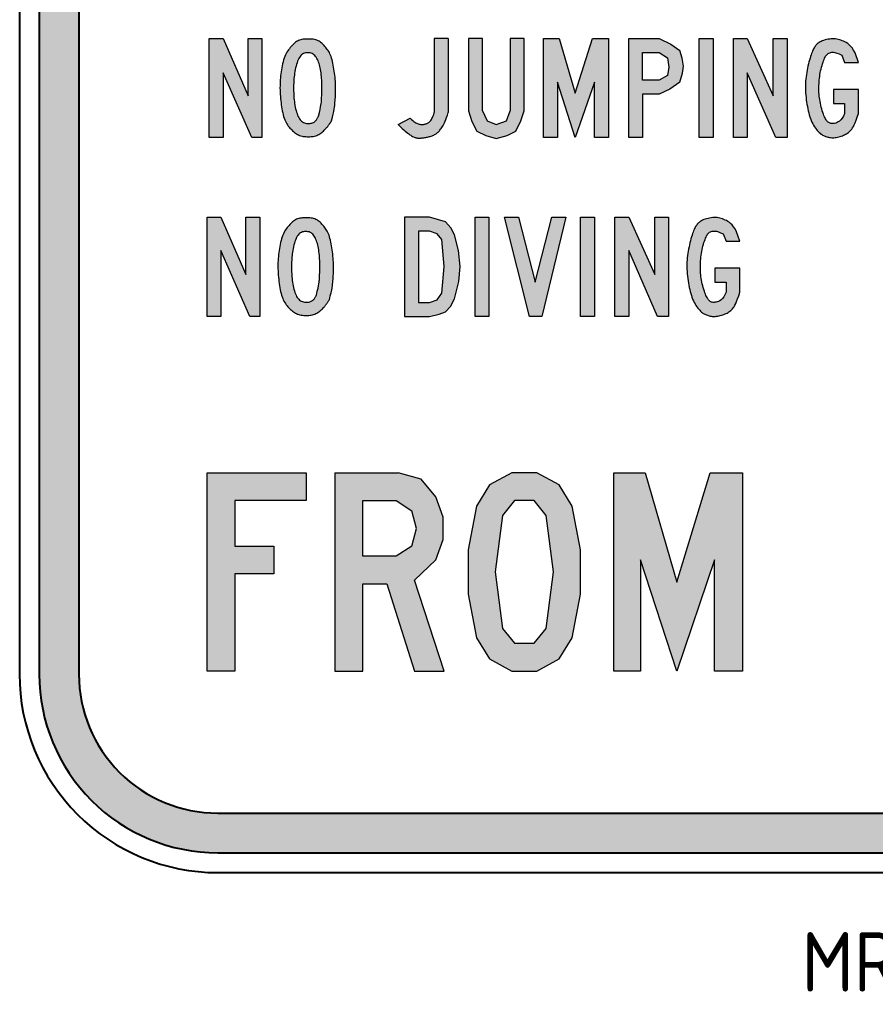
# Model space of a CAD drawing. Header units: millimetres. Extents: x 169.8 to 259.8, y 140.6 to 236.8.
# Drawn here: x 169.79 to 212.95, y 140.59 to 189.61 of the extents above; entities that cross this region are included whole.
import ezdxf

# ---------------------------------------------------------------- set-up
doc = ezdxf.new("R2010")
doc.units = ezdxf.units.MM
for name, color, linetype in [('L25', 1, 'Continuous'), ('L35', 3, 'Continuous'), ('T25', 1, 'Continuous')]:
    doc.layers.add(name, color=color, linetype=linetype)
doc.styles.add('ISO', font='iso.shx')

msp = doc.modelspace()

# ---------------------------------------------------------------- hatches: boundary and pattern name
at = {"layer": 'L25'}
h = msp.add_hatch(color=256, dxfattribs=at)
edge = h.paths.add_edge_path()
edge.add_arc((179.789, 156.589), 9, 180, 270)
edge.add_line((179.789, 147.589), (249.789, 147.589))
edge.add_arc((249.789, 156.589), 9, 270, 360)
edge.add_line((258.789, 156.589), (258.789, 226.789))
edge.add_arc((249.789, 226.789), 9, 0, 90)
edge.add_line((249.789, 235.789), (179.789, 235.789))
edge.add_arc((179.789, 226.789), 9, 90, 180)
edge.add_line((170.789, 226.789), (170.789, 156.589))
edge = h.paths.add_edge_path(flags=16)
edge.add_arc((179.789, 156.589), 7, 180, 270)
edge.add_line((179.789, 149.589), (249.789, 149.589))
edge.add_arc((249.789, 156.589), 7, 270, 360)
edge.add_line((256.789, 156.589), (256.789, 226.789))
edge.add_arc((249.789, 226.789), 7, 0, 90)
edge.add_line((249.789, 233.789), (179.789, 233.789))
edge.add_arc((179.789, 226.789), 7, 90, 180)
edge.add_line((172.789, 226.789), (172.789, 156.589))
h = msp.add_hatch(color=256, dxfattribs=at)
h.paths.add_polyline_path([(184.864, 184.724), (184.91, 184.917), (184.946, 185.071), (184.972, 185.195), (184.99, 185.292), (185.002, 185.371), (185.01, 185.436), (185.014, 185.495), (185.018, 185.554), (185.021, 185.618), (185.025, 185.688), (185.028, 185.762), (185.031, 185.84), (185.034, 185.922), (185.037, 186.007), (185.038, 186.095), (185.039, 186.184), (185.038, 186.275), (185.036, 186.366), (185.033, 186.458), (185.029, 186.55), (185.023, 186.642), (185.015, 186.733), (185.006, 186.823), (184.995, 186.911), (184.983, 186.998), (184.968, 187.082), (184.952, 187.164), (184.934, 187.243), (184.914, 187.32), (184.892, 187.393), (184.868, 187.462), (184.842, 187.528), (184.814, 187.589), (184.784, 187.646), (184.752, 187.698), (184.716, 187.746), (184.678, 187.788), (184.637, 187.825), (184.593, 187.857), (184.545, 187.884), (184.494, 187.904), (184.44, 187.919), (184.384, 187.927), (184.327, 187.93), (184.27, 187.927), (184.214, 187.919), (184.16, 187.904), (184.109, 187.884), (184.061, 187.857), (184.017, 187.825), (183.976, 187.787), (183.937, 187.742), (183.902, 187.691), (183.869, 187.634), (183.838, 187.57), (183.809, 187.499), (183.783, 187.421), (183.758, 187.338), (183.735, 187.251), (183.713, 187.16), (183.694, 187.068), (183.677, 186.976), (183.662, 186.885), (183.65, 186.796), (183.639, 186.71), (183.63, 186.627), (183.624, 186.546), (183.619, 186.467), (183.615, 186.388), (183.613, 186.31), (183.611, 186.232), (183.611, 186.152), (183.611, 186.07), (183.613, 185.987), (183.615, 185.902), (183.619, 185.816), (183.624, 185.729), (183.63, 185.641), (183.639, 185.551), (183.65, 185.461), (183.662, 185.37), (183.677, 185.28), (183.694, 185.19), (183.713, 185.103), (183.735, 185.017), (183.758, 184.936), (183.783, 184.858), (183.809, 184.786), (183.838, 184.719), (183.869, 184.657), (183.902, 184.602), (183.937, 184.552), (183.976, 184.509), (184.017, 184.471), (184.061, 184.439), (184.109, 184.412), (184.16, 184.392), (184.214, 184.377), (184.269, 184.367), (184.325, 184.362), (184.38, 184.361), (184.433, 184.364), (184.484, 184.371), (184.53, 184.381), (184.572, 184.394), (184.609, 184.41), (184.642, 184.428), (184.672, 184.449), (184.699, 184.472), (184.723, 184.497), (184.745, 184.523), (184.766, 184.552), (184.786, 184.582), (184.804, 184.612), (184.821, 184.64), (184.835, 184.667), (184.847, 184.69), (184.856, 184.708), (184.862, 184.72)], flags=16)
h.paths.add_polyline_path([(185.518, 184.49), (185.567, 184.678), (185.606, 184.836), (185.635, 184.97), (185.657, 185.083), (185.673, 185.181), (185.684, 185.269), (185.692, 185.351), (185.698, 185.432), (185.705, 185.517), (185.711, 185.604), (185.717, 185.695), (185.722, 185.788), (185.726, 185.883), (185.729, 185.981), (185.73, 186.08), (185.73, 186.181), (185.727, 186.282), (185.723, 186.384), (185.717, 186.487), (185.709, 186.589), (185.7, 186.692), (185.689, 186.795), (185.676, 186.898), (185.662, 187.001), (185.647, 187.102), (185.63, 187.203), (185.612, 187.301), (185.593, 187.397), (185.572, 187.489), (185.55, 187.577), (185.526, 187.66), (185.5, 187.738), (185.473, 187.81), (185.444, 187.875), (185.413, 187.937), (185.381, 187.994), (185.346, 188.048), (185.31, 188.1), (185.272, 188.15), (185.232, 188.2), (185.19, 188.25), (185.147, 188.299), (185.101, 188.346), (185.053, 188.392), (185.003, 188.434), (184.952, 188.474), (184.898, 188.508), (184.842, 188.538), (184.784, 188.563), (184.724, 188.582), (184.663, 188.596), (184.601, 188.607), (184.537, 188.614), (184.473, 188.619), (184.409, 188.621), (184.345, 188.621), (184.281, 188.621), (184.217, 188.619), (184.155, 188.615), (184.093, 188.608), (184.033, 188.598), (183.974, 188.585), (183.917, 188.569), (183.862, 188.547), (183.81, 188.521), (183.76, 188.491), (183.711, 188.456), (183.664, 188.418), (183.618, 188.376), (183.574, 188.332), (183.529, 188.285), (183.486, 188.236), (183.442, 188.186), (183.399, 188.133), (183.356, 188.078), (183.314, 188.019), (183.274, 187.956), (183.236, 187.889), (183.2, 187.816), (183.166, 187.738), (183.135, 187.654), (183.106, 187.564), (183.08, 187.47), (183.056, 187.372), (183.035, 187.272), (183.016, 187.17), (182.998, 187.067), (182.983, 186.965), (182.969, 186.863), (182.957, 186.762), (182.947, 186.662), (182.939, 186.561), (182.932, 186.461), (182.928, 186.359), (182.926, 186.257), (182.925, 186.154), (182.927, 186.049), (182.931, 185.942), (182.936, 185.835), (182.944, 185.727), (182.953, 185.619), (182.964, 185.512), (182.976, 185.405), (182.99, 185.299), (183.005, 185.195), (183.022, 185.093), (183.041, 184.993), (183.061, 184.897), (183.084, 184.804), (183.108, 184.715), (183.135, 184.631), (183.164, 184.552), (183.196, 184.479), (183.23, 184.412), (183.266, 184.349), (183.304, 184.29), (183.344, 184.235), (183.385, 184.182), (183.428, 184.133), (183.471, 184.085), (183.515, 184.04), (183.56, 183.995), (183.607, 183.953), (183.654, 183.914), (183.703, 183.877), (183.754, 183.843), (183.806, 183.812), (183.861, 183.785), (183.917, 183.762), (183.976, 183.743), (184.036, 183.727), (184.098, 183.714), (184.16, 183.705), (184.224, 183.699), (184.288, 183.695), (184.352, 183.694), (184.416, 183.695), (184.48, 183.699), (184.543, 183.705), (184.605, 183.714), (184.666, 183.727), (184.725, 183.743), (184.782, 183.762), (184.836, 183.785), (184.889, 183.812), (184.938, 183.842), (184.986, 183.875), (185.03, 183.91), (185.072, 183.945), (185.112, 183.982), (185.149, 184.018), (185.184, 184.053), (185.217, 184.087), (185.248, 184.12), (185.276, 184.152), (185.303, 184.183), (185.329, 184.214), (185.354, 184.245), (185.377, 184.276), (185.4, 184.308), (185.423, 184.34), (185.444, 184.373), (185.464, 184.403), (185.482, 184.431), (185.497, 184.455), (185.508, 184.474), (185.515, 184.486)])
h.paths.add_polyline_path([(179.354, 183.65), (179.354, 188.646), (180.054, 188.646), (181.315, 185.751), (181.315, 188.646), (182.016, 188.646), (182.016, 183.65), (181.502, 183.65), (180.054, 186.918), (180.054, 183.65)])
h = msp.add_hatch(color=256, dxfattribs=at)
h.paths.add_polyline_path([(196.211, 183.65), (196.211, 188.646), (197.005, 188.646), (197.799, 185.891), (198.686, 188.646), (199.48, 188.646), (199.48, 183.65), (198.78, 183.65), (198.78, 186.452), (197.799, 183.65), (196.912, 186.452), (196.912, 183.65)])
h.paths.add_polyline_path([(201.208, 187.946), (202.048, 187.946), (202.469, 187.666), (202.527, 187.197), (202.469, 186.778), (202.048, 186.545), (201.208, 186.545)], flags=16)
h.paths.add_polyline_path([(204.056, 183.65), (204.056, 188.646), (204.757, 188.646), (204.757, 183.65)])
h.paths.add_polyline_path([(205.784, 183.65), (205.784, 188.646), (206.484, 188.646), (207.792, 185.751), (207.792, 188.646), (208.492, 188.646), (208.492, 183.65), (207.932, 183.65), (206.484, 186.918), (206.484, 183.65)])
h.paths.add_polyline_path([(193.129, 188.646), (192.429, 188.646), (192.429, 185.004), (192.593, 184.462), (192.849, 183.977), (193.305, 183.76), (193.83, 183.603), (194.373, 183.76), (194.81, 183.977), (195.075, 184.502), (195.231, 185.004), (195.231, 188.646), (194.53, 188.646), (194.53, 185.004), (194.343, 184.49), (193.83, 184.304), (193.363, 184.49), (193.129, 185.004)])
h.paths.add_polyline_path([(211.922, 187.919), (211.845, 188.056), (211.769, 188.169), (211.694, 188.26), (211.621, 188.333), (211.549, 188.391), (211.478, 188.438), (211.409, 188.475), (211.341, 188.507), (211.274, 188.536), (211.207, 188.562), (211.141, 188.584), (211.075, 188.603), (211.007, 188.618), (210.938, 188.629), (210.867, 188.635), (210.794, 188.635), (210.717, 188.631), (210.639, 188.622), (210.561, 188.609), (210.483, 188.592), (210.407, 188.572), (210.335, 188.549), (210.268, 188.525), (210.206, 188.5), (210.152, 188.473), (210.105, 188.446), (210.063, 188.418), (210.026, 188.389), (209.993, 188.358), (209.963, 188.326), (209.935, 188.291), (209.908, 188.254), (209.882, 188.215), (209.856, 188.173), (209.831, 188.127), (209.805, 188.077), (209.78, 188.022), (209.754, 187.961), (209.728, 187.894), (209.702, 187.821), (209.675, 187.74), (209.648, 187.654), (209.621, 187.561), (209.595, 187.464), (209.569, 187.363), (209.545, 187.258), (209.522, 187.152), (209.501, 187.044), (209.481, 186.936), (209.464, 186.827), (209.449, 186.718), (209.437, 186.607), (209.427, 186.496), (209.42, 186.383), (209.417, 186.269), (209.416, 186.153), (209.419, 186.035), (209.426, 185.916), (209.435, 185.797), (209.446, 185.678), (209.461, 185.56), (209.477, 185.443), (209.495, 185.328), (209.515, 185.216), (209.536, 185.106), (209.559, 185), (209.583, 184.897), (209.61, 184.798), (209.639, 184.702), (209.67, 184.609), (209.705, 184.52), (209.742, 184.434), (209.783, 184.352), (209.826, 184.274), (209.872, 184.2), (209.919, 184.13), (209.966, 184.066), (210.014, 184.007), (210.062, 183.953), (210.108, 183.906), (210.153, 183.866), (210.196, 183.831), (210.239, 183.801), (210.28, 183.776), (210.322, 183.754), (210.364, 183.735), (210.406, 183.719), (210.449, 183.704), (210.494, 183.689), (210.539, 183.676), (210.587, 183.665), (210.636, 183.655), (210.687, 183.648), (210.74, 183.644), (210.795, 183.642), (210.852, 183.644), (210.912, 183.65), (210.973, 183.66), (211.035, 183.672), (211.097, 183.688), (211.16, 183.705), (211.221, 183.725), (211.28, 183.747), (211.337, 183.769), (211.391, 183.793), (211.442, 183.819), (211.491, 183.846), (211.537, 183.876), (211.582, 183.908), (211.625, 183.945), (211.668, 183.985), (211.709, 184.029), (211.75, 184.079), (211.791, 184.138), (211.833, 184.208), (211.877, 184.294), (211.924, 184.399), (211.974, 184.527), (212.028, 184.681), (212.088, 184.864), (212.088, 186.078), (210.827, 186.078), (210.827, 185.378), (211.387, 185.378), (211.387, 184.864), (211.332, 184.736), (211.271, 184.633), (211.207, 184.55), (211.141, 184.486), (211.074, 184.439), (211.008, 184.404), (210.945, 184.381), (210.885, 184.366), (210.831, 184.357), (210.782, 184.354), (210.737, 184.355), (210.696, 184.362), (210.659, 184.373), (210.624, 184.388), (210.593, 184.406), (210.563, 184.428), (210.534, 184.453), (210.507, 184.481), (210.48, 184.514), (210.454, 184.552), (210.429, 184.596), (210.403, 184.646), (210.377, 184.703), (210.351, 184.767), (210.323, 184.84), (210.296, 184.92), (210.268, 185.006), (210.242, 185.097), (210.216, 185.19), (210.192, 185.285), (210.17, 185.38), (210.151, 185.474), (210.135, 185.567), (210.122, 185.657), (210.112, 185.746), (210.105, 185.834), (210.099, 185.921), (210.096, 186.009), (210.095, 186.096), (210.096, 186.184), (210.098, 186.274), (210.102, 186.364), (210.107, 186.456), (210.114, 186.548), (210.124, 186.641), (210.135, 186.734), (210.149, 186.827), (210.165, 186.921), (210.184, 187.014), (210.205, 187.106), (210.228, 187.196), (210.252, 187.284), (210.277, 187.368), (210.303, 187.447), (210.328, 187.521), (210.354, 187.588), (210.38, 187.649), (210.405, 187.703), (210.431, 187.75), (210.459, 187.792), (210.489, 187.828), (210.522, 187.86), (210.557, 187.887), (210.598, 187.911), (210.643, 187.931), (210.694, 187.945), (210.754, 187.952), (210.825, 187.95), (210.907, 187.936), (211.004, 187.909), (211.117, 187.866), (211.247, 187.806), (211.387, 187.432), (212.088, 187.432)])
h.paths.add_polyline_path([(189.487, 184.63), (189.557, 184.565), (189.619, 184.51), (189.676, 184.464), (189.727, 184.426), (189.774, 184.396), (189.818, 184.372), (189.859, 184.353), (189.898, 184.339), (189.937, 184.328), (189.975, 184.32), (190.012, 184.315), (190.048, 184.313), (190.084, 184.312), (190.12, 184.314), (190.155, 184.318), (190.19, 184.323), (190.225, 184.329), (190.26, 184.338), (190.294, 184.348), (190.329, 184.361), (190.363, 184.377), (190.396, 184.396), (190.429, 184.419), (190.462, 184.447), (190.494, 184.479), (190.526, 184.517), (190.556, 184.561), (190.587, 184.612), (190.616, 184.672), (190.645, 184.741), (190.674, 184.82), (190.701, 184.911), (190.701, 188.646), (191.402, 188.646), (191.402, 184.911), (191.364, 184.778), (191.326, 184.661), (191.288, 184.56), (191.251, 184.471), (191.215, 184.394), (191.18, 184.326), (191.146, 184.266), (191.113, 184.211), (191.081, 184.161), (191.051, 184.115), (191.021, 184.072), (190.992, 184.033), (190.962, 183.996), (190.932, 183.963), (190.9, 183.931), (190.868, 183.902), (190.833, 183.874), (190.797, 183.848), (190.759, 183.823), (190.719, 183.801), (190.678, 183.78), (190.636, 183.76), (190.593, 183.743), (190.548, 183.726), (190.503, 183.712), (190.457, 183.699), (190.411, 183.687), (190.364, 183.677), (190.317, 183.667), (190.27, 183.659), (190.223, 183.651), (190.176, 183.644), (190.13, 183.638), (190.084, 183.632), (190.039, 183.628), (189.994, 183.625), (189.949, 183.624), (189.905, 183.625), (189.862, 183.629), (189.819, 183.635), (189.777, 183.644), (189.735, 183.656), (189.692, 183.672), (189.649, 183.69), (189.606, 183.712), (189.561, 183.737), (189.515, 183.766), (189.467, 183.798), (189.417, 183.833), (189.363, 183.874), (189.304, 183.921), (189.239, 183.976), (189.165, 184.04), (189.082, 184.115), (188.987, 184.202), (188.88, 184.304)])
h.paths.add_polyline_path([(203.076, 186.452), (202.576, 186.095), (202.048, 185.844), (201.208, 185.844), (201.208, 183.65), (200.507, 183.65), (200.507, 188.646), (202.048, 188.646), (202.634, 188.357), (203.076, 188.039), (203.204, 187.661), (203.262, 187.245), (203.224, 186.907)])
h = msp.add_hatch(color=256, dxfattribs=at)
h.paths.add_polyline_path([(189.909, 175.338), (190.47, 175.338), (190.843, 175.478), (191.077, 175.805), (191.202, 177.145), (191.077, 178.513), (190.843, 178.793), (190.47, 178.933), (189.909, 178.933)], flags=16)
h.paths.add_polyline_path([(189.209, 174.637), (190.47, 174.637), (190.951, 174.747), (191.263, 174.871), (191.525, 175.129), (191.73, 175.525), (191.95, 176.402), (192.011, 177.159), (191.928, 177.952), (191.73, 178.747), (191.546, 179.098), (191.263, 179.4), (190.47, 179.634), (189.209, 179.634)])
h.paths.add_polyline_path([(192.758, 174.637), (192.758, 179.634), (193.458, 179.634), (193.458, 174.637)])
h.paths.add_polyline_path([(195.513, 174.637), (194.252, 179.634), (194.952, 179.634), (195.793, 176.365), (196.633, 179.634), (197.334, 179.634), (196.12, 174.637)])
h.paths.add_polyline_path([(198.081, 174.637), (198.081, 179.634), (198.781, 179.634), (198.781, 174.637)])
h.paths.add_polyline_path([(199.809, 174.637), (199.809, 179.634), (200.509, 179.634), (201.817, 176.739), (201.817, 179.634), (202.517, 179.634), (202.517, 174.637), (201.957, 174.637), (200.509, 177.953), (200.509, 174.637)])
h.paths.add_polyline_path([(179.25, 174.637), (179.25, 179.634), (179.95, 179.634), (181.211, 176.739), (181.211, 179.634), (181.912, 179.634), (181.912, 174.637), (181.398, 174.637), (179.95, 177.953), (179.95, 174.637)])
h.paths.add_polyline_path([(184.76, 175.711), (184.806, 175.904), (184.842, 176.059), (184.868, 176.182), (184.886, 176.28), (184.898, 176.358), (184.906, 176.424), (184.91, 176.483), (184.914, 176.542), (184.917, 176.606), (184.921, 176.675), (184.924, 176.749), (184.928, 176.828), (184.93, 176.91), (184.933, 176.995), (184.934, 177.083), (184.935, 177.172), (184.934, 177.263), (184.932, 177.354), (184.929, 177.446), (184.925, 177.538), (184.919, 177.63), (184.911, 177.72), (184.902, 177.81), (184.891, 177.899), (184.879, 177.985), (184.864, 178.07), (184.848, 178.152), (184.83, 178.231), (184.81, 178.307), (184.788, 178.38), (184.764, 178.45), (184.738, 178.515), (184.711, 178.577), (184.68, 178.633), (184.648, 178.686), (184.612, 178.733), (184.574, 178.776), (184.533, 178.813), (184.489, 178.845), (184.441, 178.871), (184.39, 178.892), (184.336, 178.906), (184.28, 178.915), (184.223, 178.918), (184.166, 178.915), (184.111, 178.906), (184.056, 178.892), (184.005, 178.871), (183.957, 178.845), (183.913, 178.813), (183.872, 178.774), (183.833, 178.73), (183.798, 178.679), (183.765, 178.621), (183.734, 178.557), (183.706, 178.486), (183.679, 178.409), (183.654, 178.326), (183.631, 178.238), (183.61, 178.148), (183.59, 178.056), (183.573, 177.964), (183.559, 177.872), (183.546, 177.783), (183.535, 177.697), (183.527, 177.614), (183.52, 177.534), (183.515, 177.454), (183.511, 177.376), (183.509, 177.298), (183.507, 177.219), (183.507, 177.139), (183.507, 177.058), (183.509, 176.975), (183.511, 176.89), (183.515, 176.804), (183.52, 176.717), (183.527, 176.628), (183.535, 176.539), (183.546, 176.449), (183.559, 176.358), (183.573, 176.268), (183.59, 176.178), (183.61, 176.09), (183.631, 176.005), (183.654, 175.923), (183.679, 175.846), (183.706, 175.773), (183.734, 175.706), (183.765, 175.645), (183.798, 175.59), (183.833, 175.54), (183.872, 175.496), (183.913, 175.458), (183.957, 175.426), (184.005, 175.4), (184.056, 175.38), (184.11, 175.365), (184.166, 175.355), (184.221, 175.349), (184.276, 175.349), (184.33, 175.352), (184.38, 175.359), (184.426, 175.369), (184.468, 175.382), (184.505, 175.398), (184.538, 175.416), (184.568, 175.437), (184.595, 175.459), (184.619, 175.484), (184.641, 175.511), (184.662, 175.539), (184.682, 175.569), (184.7, 175.599), (184.717, 175.628), (184.731, 175.655), (184.743, 175.678), (184.752, 175.696), (184.758, 175.707)], flags=16)
h.paths.add_polyline_path([(185.414, 175.478), (185.463, 175.666), (185.502, 175.824), (185.531, 175.957), (185.553, 176.071), (185.569, 176.169), (185.58, 176.257), (185.588, 176.339), (185.594, 176.42), (185.601, 176.504), (185.607, 176.592), (185.613, 176.682), (185.618, 176.776), (185.622, 176.871), (185.625, 176.969), (185.626, 177.068), (185.626, 177.168), (185.623, 177.27), (185.619, 177.372), (185.613, 177.474), (185.605, 177.577), (185.596, 177.68), (185.585, 177.783), (185.572, 177.886), (185.558, 177.988), (185.543, 178.09), (185.526, 178.19), (185.508, 178.289), (185.489, 178.385), (185.468, 178.477), (185.446, 178.565), (185.422, 178.648), (185.396, 178.726), (185.369, 178.797), (185.34, 178.863), (185.309, 178.924), (185.277, 178.982), (185.242, 179.036), (185.206, 179.088), (185.168, 179.138), (185.128, 179.188), (185.086, 179.237), (185.043, 179.286), (184.997, 179.334), (184.949, 179.379), (184.899, 179.422), (184.848, 179.461), (184.794, 179.496), (184.738, 179.526), (184.68, 179.55), (184.62, 179.569), (184.559, 179.584), (184.497, 179.595), (184.433, 179.602), (184.369, 179.606), (184.305, 179.608), (184.241, 179.609), (184.177, 179.608), (184.113, 179.606), (184.051, 179.602), (183.989, 179.596), (183.929, 179.586), (183.87, 179.573), (183.813, 179.556), (183.758, 179.535), (183.706, 179.509), (183.656, 179.478), (183.607, 179.444), (183.56, 179.405), (183.515, 179.364), (183.47, 179.319), (183.426, 179.273), (183.382, 179.224), (183.338, 179.173), (183.295, 179.121), (183.252, 179.065), (183.211, 179.006), (183.17, 178.944), (183.132, 178.876), (183.096, 178.804), (183.062, 178.726), (183.031, 178.641), (183.002, 178.552), (182.976, 178.458), (182.953, 178.36), (182.931, 178.259), (182.912, 178.157), (182.894, 178.055), (182.879, 177.952), (182.865, 177.85), (182.853, 177.75), (182.843, 177.649), (182.835, 177.549), (182.829, 177.448), (182.824, 177.347), (182.822, 177.245), (182.821, 177.141), (182.823, 177.036), (182.827, 176.93), (182.832, 176.823), (182.84, 176.715), (182.849, 176.607), (182.86, 176.5), (182.872, 176.393), (182.886, 176.287), (182.902, 176.183), (182.918, 176.08), (182.937, 175.981), (182.957, 175.884), (182.98, 175.791), (183.004, 175.703), (183.031, 175.619), (183.06, 175.54), (183.092, 175.467), (183.126, 175.399), (183.162, 175.336), (183.2, 175.277), (183.24, 175.222), (183.281, 175.17), (183.324, 175.121), (183.367, 175.073), (183.411, 175.027), (183.456, 174.983), (183.503, 174.941), (183.55, 174.901), (183.599, 174.864), (183.65, 174.83), (183.702, 174.8), (183.757, 174.773), (183.813, 174.75), (183.872, 174.73), (183.932, 174.714), (183.994, 174.702), (184.056, 174.693), (184.12, 174.686), (184.184, 174.682), (184.248, 174.681), (184.312, 174.682), (184.376, 174.686), (184.439, 174.693), (184.501, 174.702), (184.562, 174.714), (184.621, 174.73), (184.678, 174.75), (184.733, 174.773), (184.785, 174.8), (184.834, 174.83), (184.882, 174.863), (184.926, 174.897), (184.968, 174.933), (185.008, 174.969), (185.046, 175.006), (185.081, 175.041), (185.113, 175.075), (185.144, 175.108), (185.172, 175.139), (185.2, 175.17), (185.225, 175.201), (185.25, 175.232), (185.274, 175.263), (185.297, 175.295), (185.319, 175.328), (185.341, 175.36), (185.36, 175.391), (185.378, 175.419), (185.393, 175.443), (185.404, 175.462), (185.411, 175.474)])
h.paths.add_polyline_path([(205.947, 178.907), (205.87, 179.044), (205.794, 179.156), (205.719, 179.248), (205.646, 179.321), (205.574, 179.379), (205.503, 179.425), (205.434, 179.463), (205.366, 179.495), (205.299, 179.524), (205.232, 179.549), (205.166, 179.572), (205.1, 179.591), (205.032, 179.606), (204.963, 179.616), (204.892, 179.622), (204.819, 179.623), (204.742, 179.619), (204.664, 179.61), (204.585, 179.596), (204.508, 179.579), (204.432, 179.559), (204.36, 179.537), (204.292, 179.513), (204.231, 179.487), (204.177, 179.461), (204.13, 179.434), (204.088, 179.406), (204.051, 179.377), (204.018, 179.346), (203.988, 179.313), (203.96, 179.279), (203.933, 179.242), (203.907, 179.203), (203.881, 179.16), (203.856, 179.114), (203.83, 179.064), (203.804, 179.009), (203.779, 178.949), (203.753, 178.882), (203.726, 178.809), (203.7, 178.728), (203.673, 178.641), (203.646, 178.549), (203.62, 178.451), (203.594, 178.35), (203.57, 178.246), (203.547, 178.14), (203.525, 178.032), (203.506, 177.924), (203.489, 177.815), (203.474, 177.705), (203.462, 177.595), (203.452, 177.483), (203.445, 177.37), (203.442, 177.256), (203.441, 177.14), (203.444, 177.023), (203.45, 176.904), (203.46, 176.785), (203.471, 176.666), (203.485, 176.548), (203.502, 176.431), (203.52, 176.316), (203.54, 176.203), (203.561, 176.094), (203.583, 175.988), (203.608, 175.885), (203.635, 175.786), (203.664, 175.69), (203.695, 175.597), (203.73, 175.508), (203.767, 175.422), (203.808, 175.34), (203.851, 175.261), (203.897, 175.187), (203.944, 175.118), (203.991, 175.053), (204.039, 174.994), (204.087, 174.941), (204.133, 174.894), (204.178, 174.853), (204.221, 174.819), (204.263, 174.789), (204.305, 174.763), (204.347, 174.742), (204.389, 174.723), (204.431, 174.706), (204.474, 174.691), (204.518, 174.677), (204.564, 174.664), (204.612, 174.653), (204.661, 174.643), (204.712, 174.636), (204.765, 174.631), (204.82, 174.63), (204.877, 174.632), (204.937, 174.638), (204.998, 174.647), (205.06, 174.66), (205.122, 174.675), (205.184, 174.693), (205.245, 174.713), (205.305, 174.734), (205.362, 174.757), (205.416, 174.781), (205.467, 174.806), (205.516, 174.834), (205.562, 174.863), (205.607, 174.896), (205.65, 174.932), (205.692, 174.972), (205.734, 175.017), (205.775, 175.067), (205.816, 175.125), (205.858, 175.196), (205.902, 175.282), (205.949, 175.387), (205.999, 175.514), (206.053, 175.668), (206.113, 175.851), (206.113, 177.066), (204.852, 177.066), (204.852, 176.365), (205.412, 176.365), (205.412, 175.851), (205.357, 175.724), (205.296, 175.62), (205.232, 175.538), (205.166, 175.474), (205.099, 175.426), (205.033, 175.392), (204.97, 175.368), (204.91, 175.353), (204.856, 175.345), (204.807, 175.341), (204.762, 175.343), (204.721, 175.35), (204.684, 175.36), (204.649, 175.375), (204.617, 175.394), (204.587, 175.416), (204.559, 175.441), (204.532, 175.469), (204.505, 175.502), (204.479, 175.54), (204.454, 175.583), (204.428, 175.633), (204.402, 175.69), (204.376, 175.755), (204.348, 175.828), (204.321, 175.908), (204.293, 175.994), (204.266, 176.084), (204.241, 176.177), (204.217, 176.272), (204.195, 176.368), (204.176, 176.462), (204.16, 176.554), (204.147, 176.645), (204.137, 176.734), (204.129, 176.822), (204.124, 176.909), (204.121, 176.996), (204.12, 177.084), (204.121, 177.172), (204.123, 177.262), (204.126, 177.352), (204.132, 177.444), (204.139, 177.536), (204.149, 177.628), (204.16, 177.721), (204.174, 177.815), (204.19, 177.908), (204.209, 178.001), (204.23, 178.094), (204.252, 178.184), (204.277, 178.272), (204.302, 178.355), (204.327, 178.435), (204.353, 178.508), (204.379, 178.576), (204.405, 178.636), (204.43, 178.69), (204.456, 178.738), (204.484, 178.779), (204.514, 178.816), (204.546, 178.847), (204.582, 178.875), (204.622, 178.898), (204.667, 178.918), (204.719, 178.933), (204.779, 178.94), (204.85, 178.938), (204.932, 178.924), (205.029, 178.897), (205.142, 178.854), (205.272, 178.793), (205.412, 178.42), (206.113, 178.42)])
h = msp.add_hatch(color=256, dxfattribs=at)
h.paths.add_polyline_path([(179.25, 156.753), (179.25, 166.746), (184.246, 166.746), (184.246, 165.345), (180.651, 165.345), (180.651, 163.057), (182.612, 163.057), (182.612, 161.656), (180.651, 161.656), (180.651, 156.753)])
h.paths.add_polyline_path([(196.341, 158.901), (196.714, 161.749), (196.341, 164.598), (195.734, 165.345), (194.753, 165.345), (194.146, 164.598), (193.773, 161.749), (194.146, 158.901), (194.753, 158.154), (195.734, 158.154)], flags=16)
h.paths.add_polyline_path([(197.648, 158.434), (198.069, 160.629), (198.069, 162.87), (197.648, 165.065), (196.995, 166.139), (195.874, 166.746), (194.613, 166.746), (193.492, 166.139), (192.839, 165.065), (192.418, 162.87), (192.418, 160.629), (192.839, 158.434), (193.492, 157.36), (194.613, 156.753), (195.874, 156.753), (196.995, 157.36)])
h.paths.add_polyline_path([(199.75, 156.753), (199.75, 166.746), (201.337, 166.746), (202.925, 161.236), (204.606, 166.746), (206.24, 166.746), (206.24, 156.753), (204.84, 156.753), (204.84, 162.356), (202.925, 156.753), (201.104, 162.356), (201.104, 156.753)])
h.paths.add_polyline_path([(228.345, 156.76), (228.345, 166.753), (229.745, 166.753), (229.745, 156.76)])
h.paths.add_polyline_path([(233.248, 158.161), (234.322, 158.161), (234.699, 158.251), (235.069, 158.394), (235.344, 158.698), (235.536, 159.048), (235.816, 160.484), (235.909, 161.756), (235.791, 163.163), (235.536, 164.465), (235.344, 164.775), (235.069, 165.118), (234.723, 165.271), (234.322, 165.352), (233.248, 165.352)], flags=16)
h.paths.add_polyline_path([(231.847, 156.76), (234.322, 156.76), (235.195, 156.986), (235.863, 157.273), (236.436, 157.904), (236.843, 158.581), (237.131, 159.516), (237.31, 160.682), (237.31, 162.83), (237.156, 163.833), (236.843, 164.932), (236.436, 165.594), (235.863, 166.239), (235.121, 166.561), (234.322, 166.753), (231.847, 166.753)])
h.paths.add_polyline_path([(242.587, 159.141), (242.444, 158.648), (242.26, 158.394), (241.947, 158.202), (241.466, 158.067), (241.178, 158.127), (240.859, 158.254), (240.486, 158.768), (240.234, 159.566), (240.019, 160.729), (239.961, 161.749), (240.019, 162.784), (240.21, 163.758), (240.486, 164.745), (240.906, 165.305), (241.56, 165.445), (241.947, 165.346), (242.307, 165.118), (242.587, 164.371), (243.988, 164.371), (243.908, 164.998), (243.661, 165.585), (243.288, 166.065), (242.727, 166.519), (242.096, 166.76), (241.466, 166.846), (240.781, 166.71), (240.065, 166.426), (239.589, 165.941), (239.178, 165.258), (238.894, 164.279), (238.618, 162.924), (238.571, 161.6), (238.618, 160.589), (238.869, 159.194), (239.178, 158.254), (239.589, 157.581), (240.065, 157.087), (240.855, 156.763), (241.466, 156.666), (242.245, 156.788), (242.727, 156.993), (243.288, 157.433), (243.661, 157.927), (243.884, 158.524), (243.988, 159.141), (243.988, 161.569), (241.466, 161.569), (241.466, 160.169), (242.587, 160.169)])
h.paths.add_polyline_path([(245.622, 156.76), (245.622, 166.753), (250.432, 166.753), (250.432, 165.352), (247.023, 165.352), (247.023, 162.737), (249.218, 162.737), (249.218, 161.336), (247.023, 161.336), (247.023, 158.161), (250.619, 158.161), (250.619, 156.76)])
h = msp.add_hatch(color=256, dxfattribs=at)
h.paths.add_polyline_path([(190.784, 162.356), (191.158, 163.384), (191.158, 164.504), (190.784, 165.532), (190.047, 166.419), (188.88, 166.746), (185.694, 166.746), (185.694, 156.753), (187.095, 156.753), (187.095, 161.142), (188.309, 161.142), (189.71, 156.753), (191.204, 156.753), (189.71, 161.329)])
h.paths.add_polyline_path([(187.095, 162.543), (187.095, 165.345), (188.776, 165.345), (189.57, 164.831), (189.803, 163.944), (189.57, 163.057), (188.776, 162.543)], flags=16)

# ---------------------------------------------------------------- linework, layer by layer
at = {"color": 3, "lineweight": 0}
for points in [[(179.354, 183.65), (179.354, 188.646), (180.054, 188.646), (181.315, 185.751), (181.315, 188.646), (182.016, 188.646), (182.016, 183.65), (181.502, 183.65), (180.054, 186.918), (180.054, 183.65), (179.354, 183.65), (179.354, 183.65)], [(185.518, 184.49), (185.567, 184.678), (185.606, 184.836), (185.635, 184.97), (185.657, 185.083), (185.673, 185.181), (185.684, 185.269), (185.692, 185.351), (185.698, 185.432), (185.705, 185.517), (185.711, 185.604), (185.717, 185.695), (185.722, 185.788), (185.726, 185.883), (185.729, 185.981), (185.73, 186.08), (185.73, 186.181), (185.727, 186.282), (185.723, 186.384), (185.717, 186.487), (185.709, 186.589), (185.7, 186.692), (185.689, 186.795), (185.676, 186.898), (185.662, 187.001), (185.647, 187.102), (185.63, 187.203), (185.612, 187.301), (185.593, 187.397), (185.572, 187.489), (185.55, 187.577), (185.526, 187.66), (185.5, 187.738), (185.473, 187.81), (185.444, 187.875), (185.413, 187.937), (185.381, 187.994), (185.346, 188.048), (185.31, 188.1), (185.272, 188.15), (185.232, 188.2), (185.19, 188.25), (185.147, 188.299), (185.101, 188.346), (185.053, 188.392), (185.003, 188.434), (184.952, 188.474), (184.898, 188.508), (184.842, 188.538), (184.784, 188.563), (184.724, 188.582), (184.663, 188.596), (184.601, 188.607), (184.537, 188.614), (184.473, 188.619), (184.409, 188.621), (184.345, 188.621), (184.281, 188.621), (184.217, 188.619), (184.155, 188.615), (184.093, 188.608), (184.033, 188.598), (183.974, 188.585), (183.917, 188.569), (183.862, 188.547), (183.81, 188.521), (183.76, 188.491), (183.711, 188.456), (183.664, 188.418), (183.618, 188.376), (183.574, 188.332), (183.529, 188.285), (183.486, 188.236), (183.442, 188.186), (183.399, 188.133), (183.356, 188.078), (183.314, 188.019), (183.274, 187.956), (183.236, 187.889), (183.2, 187.816), (183.166, 187.738), (183.135, 187.654), (183.106, 187.564), (183.08, 187.47), (183.056, 187.372), (183.035, 187.272), (183.016, 187.17), (182.998, 187.067), (182.983, 186.965), (182.969, 186.863), (182.957, 186.762), (182.947, 186.662), (182.939, 186.561), (182.932, 186.461), (182.928, 186.359), (182.926, 186.257), (182.925, 186.154), (182.927, 186.049), (182.931, 185.942), (182.936, 185.835), (182.944, 185.727), (182.953, 185.619), (182.964, 185.512), (182.976, 185.405), (182.99, 185.299), (183.005, 185.195), (183.022, 185.093), (183.041, 184.993), (183.061, 184.897), (183.084, 184.804), (183.108, 184.715), (183.135, 184.631), (183.164, 184.552), (183.196, 184.479), (183.23, 184.412), (183.266, 184.349), (183.304, 184.29), (183.344, 184.235), (183.385, 184.182), (183.428, 184.133), (183.471, 184.085), (183.515, 184.04), (183.56, 183.995), (183.607, 183.953), (183.654, 183.914), (183.703, 183.877), (183.754, 183.843), (183.806, 183.812), (183.861, 183.785), (183.917, 183.762), (183.976, 183.743), (184.036, 183.727), (184.098, 183.714), (184.16, 183.705), (184.224, 183.699), (184.288, 183.695), (184.352, 183.694), (184.416, 183.695), (184.48, 183.699), (184.543, 183.705), (184.605, 183.714), (184.666, 183.727), (184.725, 183.743), (184.782, 183.762), (184.836, 183.785), (184.889, 183.812), (184.938, 183.842), (184.986, 183.875), (185.03, 183.91), (185.072, 183.945), (185.112, 183.982), (185.149, 184.018), (185.184, 184.053), (185.217, 184.087), (185.248, 184.12), (185.276, 184.152), (185.303, 184.183), (185.329, 184.214), (185.354, 184.245), (185.377, 184.276), (185.4, 184.308), (185.423, 184.34), (185.444, 184.373), (185.464, 184.403), (185.482, 184.431), (185.497, 184.455), (185.508, 184.474), (185.515, 184.486), (185.518, 184.49)], [(191.402, 188.646), (190.701, 188.646), (190.701, 184.911)], [(191.402, 188.646), (191.402, 184.911)], [(192.429, 188.646), (192.429, 185.004), (192.593, 184.462), (192.849, 183.977), (193.305, 183.76), (193.83, 183.603), (194.373, 183.76), (194.81, 183.977), (195.075, 184.502), (195.231, 185.004), (195.231, 188.646)], [(193.129, 188.646), (192.429, 188.646)], [(193.129, 185.004), (193.129, 188.646)], [(194.53, 188.646), (194.53, 185.004)], [(195.231, 188.646), (194.53, 188.646)], [(196.211, 183.65), (196.211, 188.646), (197.005, 188.646), (197.799, 185.891), (198.686, 188.646), (199.48, 188.646), (199.48, 183.65), (198.78, 183.65), (198.78, 186.452), (197.799, 183.65), (196.912, 186.452), (196.912, 183.65), (196.211, 183.65), (196.211, 183.65)], [(200.507, 183.65), (200.507, 188.646), (202.048, 188.646), (202.634, 188.357), (203.076, 188.039)], [(204.056, 183.65), (204.056, 188.646), (204.757, 188.646), (204.757, 183.65), (204.056, 183.65), (204.056, 183.65)], [(205.784, 183.65), (205.784, 188.646), (206.484, 188.646), (207.792, 185.751), (207.792, 188.646), (208.492, 188.646), (208.492, 183.65), (207.932, 183.65), (206.484, 186.918), (206.484, 183.65), (205.784, 183.65), (205.784, 183.65)], [(211.922, 187.919), (211.845, 188.056), (211.769, 188.169), (211.694, 188.26), (211.621, 188.333), (211.549, 188.391), (211.478, 188.438), (211.409, 188.475), (211.341, 188.507), (211.274, 188.536), (211.207, 188.562), (211.141, 188.584), (211.075, 188.603), (211.007, 188.618), (210.938, 188.629), (210.867, 188.635), (210.794, 188.635), (210.717, 188.631), (210.639, 188.622), (210.561, 188.609), (210.483, 188.592), (210.407, 188.572), (210.335, 188.549), (210.268, 188.525), (210.206, 188.5), (210.152, 188.473), (210.105, 188.446), (210.063, 188.418), (210.026, 188.389), (209.993, 188.358), (209.963, 188.326), (209.935, 188.291), (209.908, 188.254), (209.882, 188.215), (209.856, 188.173), (209.831, 188.127), (209.805, 188.077), (209.78, 188.022), (209.754, 187.961), (209.728, 187.894), (209.702, 187.821), (209.675, 187.74), (209.648, 187.654), (209.621, 187.561), (209.595, 187.464), (209.569, 187.363), (209.545, 187.258), (209.522, 187.152), (209.501, 187.044), (209.481, 186.936), (209.464, 186.827), (209.449, 186.718), (209.437, 186.607), (209.427, 186.496), (209.42, 186.383), (209.417, 186.269), (209.416, 186.153), (209.419, 186.035), (209.426, 185.916), (209.435, 185.797), (209.446, 185.678), (209.461, 185.56), (209.477, 185.443), (209.495, 185.328), (209.515, 185.216), (209.536, 185.106), (209.559, 185), (209.583, 184.897), (209.61, 184.798), (209.639, 184.702), (209.67, 184.609), (209.705, 184.52), (209.742, 184.434), (209.783, 184.352), (209.826, 184.274), (209.872, 184.2), (209.919, 184.13), (209.966, 184.066), (210.014, 184.007), (210.062, 183.953), (210.108, 183.906), (210.153, 183.866), (210.196, 183.831), (210.239, 183.801), (210.28, 183.776), (210.322, 183.754), (210.364, 183.735), (210.406, 183.719), (210.449, 183.704), (210.494, 183.689), (210.539, 183.676), (210.587, 183.665), (210.636, 183.655), (210.687, 183.648), (210.74, 183.644), (210.795, 183.642), (210.852, 183.644), (210.912, 183.65), (210.973, 183.66), (211.035, 183.672), (211.097, 183.688), (211.16, 183.705), (211.221, 183.725), (211.28, 183.747), (211.337, 183.769), (211.391, 183.793), (211.442, 183.819), (211.491, 183.846), (211.537, 183.876), (211.582, 183.908), (211.625, 183.945), (211.668, 183.985), (211.709, 184.029), (211.75, 184.079), (211.791, 184.138), (211.833, 184.208), (211.877, 184.294), (211.924, 184.399), (211.974, 184.527), (212.028, 184.681), (212.088, 184.864)], [(184.864, 184.724), (184.91, 184.917), (184.946, 185.071), (184.972, 185.195), (184.99, 185.292), (185.002, 185.371), (185.01, 185.436), (185.014, 185.495), (185.018, 185.554), (185.021, 185.618), (185.025, 185.688), (185.028, 185.762), (185.031, 185.84), (185.034, 185.922), (185.037, 186.007), (185.038, 186.095), (185.039, 186.184), (185.038, 186.275), (185.036, 186.366), (185.033, 186.458), (185.029, 186.55), (185.023, 186.642), (185.015, 186.733), (185.006, 186.823), (184.995, 186.911), (184.983, 186.998), (184.968, 187.082), (184.952, 187.164), (184.934, 187.243), (184.914, 187.32), (184.892, 187.393), (184.868, 187.462), (184.842, 187.528), (184.814, 187.589), (184.784, 187.646), (184.752, 187.698), (184.716, 187.746), (184.678, 187.788), (184.637, 187.825), (184.593, 187.857), (184.545, 187.884), (184.494, 187.904), (184.44, 187.919), (184.384, 187.927), (184.327, 187.93), (184.27, 187.927), (184.214, 187.919), (184.16, 187.904), (184.109, 187.884), (184.061, 187.857), (184.017, 187.825), (183.976, 187.787), (183.937, 187.742), (183.902, 187.691), (183.869, 187.634), (183.838, 187.57), (183.809, 187.499), (183.783, 187.421), (183.758, 187.338), (183.735, 187.251), (183.713, 187.16), (183.694, 187.068), (183.677, 186.976), (183.662, 186.885), (183.65, 186.796), (183.639, 186.71), (183.63, 186.627), (183.624, 186.546), (183.619, 186.467), (183.615, 186.388), (183.613, 186.31), (183.611, 186.232), (183.611, 186.152), (183.611, 186.07), (183.613, 185.987), (183.615, 185.902), (183.619, 185.816), (183.624, 185.729), (183.63, 185.641), (183.639, 185.551), (183.65, 185.461), (183.662, 185.37), (183.677, 185.28), (183.694, 185.19), (183.713, 185.103), (183.735, 185.017), (183.758, 184.936), (183.783, 184.858), (183.809, 184.786), (183.838, 184.719), (183.869, 184.657), (183.902, 184.602), (183.937, 184.552), (183.976, 184.509), (184.017, 184.471), (184.061, 184.439), (184.109, 184.412), (184.16, 184.392), (184.214, 184.377), (184.269, 184.367), (184.325, 184.362), (184.38, 184.361), (184.433, 184.364), (184.484, 184.371), (184.53, 184.381), (184.572, 184.394), (184.609, 184.41), (184.642, 184.428), (184.672, 184.449), (184.699, 184.472), (184.723, 184.497), (184.745, 184.523), (184.766, 184.552), (184.786, 184.582), (184.804, 184.612), (184.821, 184.64), (184.835, 184.667), (184.847, 184.69), (184.856, 184.708), (184.862, 184.72), (184.864, 184.724)], [(201.208, 187.946), (202.048, 187.946), (202.469, 187.666), (202.527, 187.197), (202.469, 186.778), (202.048, 186.545), (201.208, 186.545), (201.208, 187.946), (201.208, 187.946)], [(203.076, 186.452), (203.224, 186.907), (203.262, 187.245), (203.204, 187.661), (203.076, 188.039)], [(211.387, 184.864), (211.332, 184.736), (211.271, 184.633), (211.207, 184.55), (211.141, 184.486), (211.074, 184.439), (211.008, 184.404), (210.945, 184.381), (210.885, 184.366), (210.831, 184.357), (210.782, 184.354), (210.737, 184.355), (210.696, 184.362), (210.659, 184.373), (210.624, 184.388), (210.593, 184.406), (210.563, 184.428), (210.534, 184.453), (210.507, 184.481), (210.48, 184.514), (210.454, 184.552), (210.429, 184.596), (210.403, 184.646), (210.377, 184.703), (210.351, 184.767), (210.323, 184.84), (210.296, 184.92), (210.268, 185.006), (210.242, 185.097), (210.216, 185.19), (210.192, 185.285), (210.17, 185.38), (210.151, 185.474), (210.135, 185.567), (210.122, 185.657), (210.112, 185.746), (210.105, 185.834), (210.099, 185.921), (210.096, 186.009), (210.095, 186.096), (210.096, 186.184), (210.098, 186.274), (210.102, 186.364), (210.107, 186.456), (210.114, 186.548), (210.124, 186.641), (210.135, 186.734), (210.149, 186.827), (210.165, 186.921), (210.184, 187.014), (210.205, 187.106), (210.228, 187.196), (210.252, 187.284), (210.277, 187.368), (210.303, 187.447), (210.328, 187.521), (210.354, 187.588), (210.38, 187.649), (210.405, 187.703), (210.431, 187.75), (210.459, 187.792), (210.489, 187.828), (210.522, 187.86), (210.557, 187.887), (210.598, 187.911), (210.643, 187.931), (210.694, 187.945), (210.754, 187.952), (210.825, 187.95), (210.907, 187.936), (211.004, 187.909), (211.117, 187.866), (211.247, 187.806)], [(211.247, 187.806), (211.387, 187.432), (212.088, 187.432)], [(212.088, 187.432), (211.922, 187.919)], [(203.076, 186.452), (202.576, 186.095), (202.048, 185.844), (201.208, 185.844), (201.208, 183.65), (200.507, 183.65)], [(212.088, 184.864), (212.088, 186.078), (210.827, 186.078), (210.827, 185.378), (211.387, 185.378), (211.387, 184.864)], [(188.88, 184.304), (188.987, 184.202), (189.082, 184.115), (189.165, 184.04), (189.239, 183.976), (189.304, 183.921), (189.363, 183.874), (189.417, 183.833), (189.467, 183.798), (189.515, 183.766), (189.561, 183.737), (189.606, 183.712), (189.649, 183.69), (189.692, 183.672), (189.735, 183.656), (189.777, 183.644), (189.819, 183.635), (189.862, 183.629), (189.905, 183.625), (189.949, 183.624), (189.994, 183.625), (190.039, 183.628), (190.084, 183.632), (190.13, 183.638), (190.176, 183.644), (190.223, 183.651), (190.27, 183.659), (190.317, 183.667), (190.364, 183.677), (190.411, 183.687), (190.457, 183.699), (190.503, 183.712), (190.548, 183.726), (190.593, 183.743), (190.636, 183.76), (190.678, 183.78), (190.719, 183.801), (190.759, 183.823), (190.797, 183.848), (190.833, 183.874), (190.868, 183.902), (190.9, 183.931), (190.932, 183.963), (190.962, 183.996), (190.992, 184.033), (191.021, 184.072), (191.051, 184.115), (191.081, 184.161), (191.113, 184.211), (191.146, 184.266), (191.18, 184.326), (191.215, 184.394), (191.251, 184.471), (191.288, 184.56), (191.326, 184.661), (191.364, 184.778), (191.402, 184.911)], [(189.487, 184.63), (189.557, 184.565), (189.619, 184.51), (189.676, 184.464), (189.727, 184.426), (189.774, 184.396), (189.818, 184.372), (189.859, 184.353), (189.898, 184.339), (189.937, 184.328), (189.975, 184.32), (190.012, 184.315), (190.048, 184.313), (190.084, 184.312), (190.12, 184.314), (190.155, 184.318), (190.19, 184.323), (190.225, 184.329), (190.26, 184.338), (190.294, 184.348), (190.329, 184.361), (190.363, 184.377), (190.396, 184.396), (190.429, 184.419), (190.462, 184.447), (190.494, 184.479), (190.526, 184.517), (190.556, 184.561), (190.587, 184.612), (190.616, 184.672), (190.645, 184.741), (190.674, 184.82), (190.701, 184.911)], [(193.129, 185.004), (193.363, 184.49), (193.83, 184.304), (194.343, 184.49), (194.53, 185.004)], [(188.88, 184.304), (189.487, 184.63)], [(179.25, 174.637), (179.25, 179.634), (179.95, 179.634), (181.211, 176.739), (181.211, 179.634), (181.912, 179.634), (181.912, 174.637), (181.398, 174.637), (179.95, 177.953), (179.95, 174.637), (179.25, 174.637), (179.25, 174.637)], [(185.414, 175.478), (185.463, 175.666), (185.502, 175.824), (185.531, 175.957), (185.553, 176.071), (185.569, 176.169), (185.58, 176.257), (185.588, 176.339), (185.594, 176.42), (185.601, 176.504), (185.607, 176.592), (185.613, 176.682), (185.618, 176.776), (185.622, 176.871), (185.625, 176.969), (185.626, 177.068), (185.626, 177.168), (185.623, 177.27), (185.619, 177.372), (185.613, 177.474), (185.605, 177.577), (185.596, 177.68), (185.585, 177.783), (185.572, 177.886), (185.558, 177.988), (185.543, 178.09), (185.526, 178.19), (185.508, 178.289), (185.489, 178.385), (185.468, 178.477), (185.446, 178.565), (185.422, 178.648), (185.396, 178.726), (185.369, 178.797), (185.34, 178.863), (185.309, 178.924), (185.277, 178.982), (185.242, 179.036), (185.206, 179.088), (185.168, 179.138), (185.128, 179.188), (185.086, 179.237), (185.043, 179.286), (184.997, 179.334), (184.949, 179.379), (184.899, 179.422), (184.848, 179.461), (184.794, 179.496), (184.738, 179.526), (184.68, 179.55), (184.62, 179.569), (184.559, 179.584), (184.497, 179.595), (184.433, 179.602), (184.369, 179.606), (184.305, 179.608), (184.241, 179.609), (184.177, 179.608), (184.113, 179.606), (184.051, 179.602), (183.989, 179.596), (183.929, 179.586), (183.87, 179.573), (183.813, 179.556), (183.758, 179.535), (183.706, 179.509), (183.656, 179.478), (183.607, 179.444), (183.56, 179.405), (183.515, 179.364), (183.47, 179.319), (183.426, 179.273), (183.382, 179.224), (183.338, 179.173), (183.295, 179.121), (183.252, 179.065), (183.211, 179.006), (183.17, 178.944), (183.132, 178.876), (183.096, 178.804), (183.062, 178.726), (183.031, 178.641), (183.002, 178.552), (182.976, 178.458), (182.953, 178.36), (182.931, 178.259), (182.912, 178.157), (182.894, 178.055), (182.879, 177.952), (182.865, 177.85), (182.853, 177.75), (182.843, 177.649), (182.835, 177.549), (182.829, 177.448), (182.824, 177.347), (182.822, 177.245), (182.821, 177.141), (182.823, 177.036), (182.827, 176.93), (182.832, 176.823), (182.84, 176.715), (182.849, 176.607), (182.86, 176.5), (182.872, 176.393), (182.886, 176.287), (182.902, 176.183), (182.918, 176.08), (182.937, 175.981), (182.957, 175.884), (182.98, 175.791), (183.004, 175.703), (183.031, 175.619), (183.06, 175.54), (183.092, 175.467), (183.126, 175.399), (183.162, 175.336), (183.2, 175.277), (183.24, 175.222), (183.281, 175.17), (183.324, 175.121), (183.367, 175.073), (183.411, 175.027), (183.456, 174.983), (183.503, 174.941), (183.55, 174.901), (183.599, 174.864), (183.65, 174.83), (183.702, 174.8), (183.757, 174.773), (183.813, 174.75), (183.872, 174.73), (183.932, 174.714), (183.994, 174.702), (184.056, 174.693), (184.12, 174.686), (184.184, 174.682), (184.248, 174.681), (184.312, 174.682), (184.376, 174.686), (184.439, 174.693), (184.501, 174.702), (184.562, 174.714), (184.621, 174.73), (184.678, 174.75), (184.733, 174.773), (184.785, 174.8), (184.834, 174.83), (184.882, 174.863), (184.926, 174.897), (184.968, 174.933), (185.008, 174.969), (185.046, 175.006), (185.081, 175.041), (185.113, 175.075), (185.144, 175.108), (185.172, 175.139), (185.2, 175.17), (185.225, 175.201), (185.25, 175.232), (185.274, 175.263), (185.297, 175.295), (185.319, 175.328), (185.341, 175.36), (185.36, 175.391), (185.378, 175.419), (185.393, 175.443), (185.404, 175.462), (185.411, 175.474), (185.414, 175.478)], [(189.209, 174.637), (190.47, 174.637), (190.951, 174.747), (191.263, 174.871), (191.525, 175.129), (191.73, 175.525), (191.95, 176.402), (192.011, 177.159), (191.928, 177.952), (191.73, 178.747), (191.546, 179.098), (191.263, 179.4), (190.47, 179.634), (189.209, 179.634), (189.209, 174.637), (189.209, 174.637)], [(192.758, 174.637), (192.758, 179.634), (193.458, 179.634), (193.458, 174.637), (192.758, 174.637), (192.758, 174.637)], [(195.513, 174.637), (194.252, 179.634), (194.952, 179.634), (195.793, 176.365), (196.633, 179.634), (197.334, 179.634), (196.12, 174.637), (195.513, 174.637), (195.513, 174.637)], [(198.081, 174.637), (198.081, 179.634), (198.781, 179.634), (198.781, 174.637), (198.081, 174.637), (198.081, 174.637)], [(199.809, 174.637), (199.809, 179.634), (200.509, 179.634), (201.817, 176.739), (201.817, 179.634), (202.517, 179.634), (202.517, 174.637), (201.957, 174.637), (200.509, 177.953), (200.509, 174.637), (199.809, 174.637), (199.809, 174.637)], [(205.947, 178.907), (205.87, 179.044), (205.794, 179.156), (205.719, 179.248), (205.646, 179.321), (205.574, 179.379), (205.503, 179.425), (205.434, 179.463), (205.366, 179.495), (205.299, 179.524), (205.232, 179.549), (205.166, 179.572), (205.1, 179.591), (205.032, 179.606), (204.963, 179.616), (204.892, 179.622), (204.819, 179.623), (204.742, 179.619), (204.664, 179.61), (204.585, 179.596), (204.508, 179.579), (204.432, 179.559), (204.36, 179.537), (204.292, 179.513), (204.231, 179.487), (204.177, 179.461), (204.13, 179.434), (204.088, 179.406), (204.051, 179.377), (204.018, 179.346), (203.988, 179.313), (203.96, 179.279), (203.933, 179.242), (203.907, 179.203), (203.881, 179.16), (203.856, 179.114), (203.83, 179.064), (203.804, 179.009), (203.779, 178.949), (203.753, 178.882), (203.726, 178.809), (203.7, 178.728), (203.673, 178.641), (203.646, 178.549), (203.62, 178.451), (203.594, 178.35), (203.57, 178.246), (203.547, 178.14), (203.525, 178.032), (203.506, 177.924), (203.489, 177.815), (203.474, 177.705), (203.462, 177.595), (203.452, 177.483), (203.445, 177.37), (203.442, 177.256), (203.441, 177.14), (203.444, 177.023), (203.45, 176.904), (203.46, 176.785), (203.471, 176.666), (203.485, 176.548), (203.502, 176.431), (203.52, 176.316), (203.54, 176.203), (203.561, 176.094), (203.583, 175.988), (203.608, 175.885), (203.635, 175.786), (203.664, 175.69), (203.695, 175.597), (203.73, 175.508), (203.767, 175.422), (203.808, 175.34), (203.851, 175.261), (203.897, 175.187), (203.944, 175.118), (203.991, 175.053), (204.039, 174.994), (204.087, 174.941), (204.133, 174.894), (204.178, 174.853), (204.221, 174.819), (204.263, 174.789), (204.305, 174.763), (204.347, 174.742), (204.389, 174.723), (204.431, 174.706), (204.474, 174.691), (204.518, 174.677), (204.564, 174.664), (204.612, 174.653), (204.661, 174.643), (204.712, 174.636), (204.765, 174.631), (204.82, 174.63), (204.877, 174.632), (204.937, 174.638), (204.998, 174.647), (205.06, 174.66), (205.122, 174.675), (205.184, 174.693), (205.245, 174.713), (205.305, 174.734), (205.362, 174.757), (205.416, 174.781), (205.467, 174.806), (205.516, 174.834), (205.562, 174.863), (205.607, 174.896), (205.65, 174.932), (205.692, 174.972), (205.734, 175.017), (205.775, 175.067), (205.816, 175.125), (205.858, 175.196), (205.902, 175.282), (205.949, 175.387), (205.999, 175.514), (206.053, 175.668), (206.113, 175.851)], [(184.76, 175.711), (184.806, 175.904), (184.842, 176.059), (184.868, 176.182), (184.886, 176.28), (184.898, 176.358), (184.906, 176.424), (184.91, 176.483), (184.914, 176.542), (184.917, 176.606), (184.921, 176.675), (184.924, 176.749), (184.928, 176.828), (184.93, 176.91), (184.933, 176.995), (184.934, 177.083), (184.935, 177.172), (184.934, 177.263), (184.932, 177.354), (184.929, 177.446), (184.925, 177.538), (184.919, 177.63), (184.911, 177.72), (184.902, 177.81), (184.891, 177.899), (184.879, 177.985), (184.864, 178.07), (184.848, 178.152), (184.83, 178.231), (184.81, 178.307), (184.788, 178.38), (184.764, 178.45), (184.738, 178.515), (184.711, 178.577), (184.68, 178.633), (184.648, 178.686), (184.612, 178.733), (184.574, 178.776), (184.533, 178.813), (184.489, 178.845), (184.441, 178.871), (184.39, 178.892), (184.336, 178.906), (184.28, 178.915), (184.223, 178.918), (184.166, 178.915), (184.111, 178.906), (184.056, 178.892), (184.005, 178.871), (183.957, 178.845), (183.913, 178.813), (183.872, 178.774), (183.833, 178.73), (183.798, 178.679), (183.765, 178.621), (183.734, 178.557), (183.706, 178.486), (183.679, 178.409), (183.654, 178.326), (183.631, 178.238), (183.61, 178.148), (183.59, 178.056), (183.573, 177.964), (183.559, 177.872), (183.546, 177.783), (183.535, 177.697), (183.527, 177.614), (183.52, 177.534), (183.515, 177.454), (183.511, 177.376), (183.509, 177.298), (183.507, 177.219), (183.507, 177.139), (183.507, 177.058), (183.509, 176.975), (183.511, 176.89), (183.515, 176.804), (183.52, 176.717), (183.527, 176.628), (183.535, 176.539), (183.546, 176.449), (183.559, 176.358), (183.573, 176.268), (183.59, 176.178), (183.61, 176.09), (183.631, 176.005), (183.654, 175.923), (183.679, 175.846), (183.706, 175.773), (183.734, 175.706), (183.765, 175.645), (183.798, 175.59), (183.833, 175.54), (183.872, 175.496), (183.913, 175.458), (183.957, 175.426), (184.005, 175.4), (184.056, 175.38), (184.11, 175.365), (184.166, 175.355), (184.221, 175.349), (184.276, 175.349), (184.33, 175.352), (184.38, 175.359), (184.426, 175.369), (184.468, 175.382), (184.505, 175.398), (184.538, 175.416), (184.568, 175.437), (184.595, 175.459), (184.619, 175.484), (184.641, 175.511), (184.662, 175.539), (184.682, 175.569), (184.7, 175.599), (184.717, 175.628), (184.731, 175.655), (184.743, 175.678), (184.752, 175.696), (184.758, 175.707), (184.76, 175.711)], [(189.909, 175.338), (190.47, 175.338), (190.843, 175.478), (191.077, 175.805), (191.202, 177.145), (191.077, 178.513), (190.843, 178.793), (190.47, 178.933), (189.909, 178.933), (189.909, 175.338), (189.909, 175.338)], [(205.412, 175.851), (205.357, 175.724), (205.296, 175.62), (205.232, 175.538), (205.166, 175.474), (205.099, 175.426), (205.033, 175.392), (204.97, 175.368), (204.91, 175.353), (204.856, 175.345), (204.807, 175.341), (204.762, 175.343), (204.721, 175.35), (204.684, 175.36), (204.649, 175.375), (204.617, 175.394), (204.587, 175.416), (204.559, 175.441), (204.532, 175.469), (204.505, 175.502), (204.479, 175.54), (204.454, 175.583), (204.428, 175.633), (204.402, 175.69), (204.376, 175.755), (204.348, 175.828), (204.321, 175.908), (204.293, 175.994), (204.266, 176.084), (204.241, 176.177), (204.217, 176.272), (204.195, 176.368), (204.176, 176.462), (204.16, 176.554), (204.147, 176.645), (204.137, 176.734), (204.129, 176.822), (204.124, 176.909), (204.121, 176.996), (204.12, 177.084), (204.121, 177.172), (204.123, 177.262), (204.126, 177.352), (204.132, 177.444), (204.139, 177.536), (204.149, 177.628), (204.16, 177.721), (204.174, 177.815), (204.19, 177.908), (204.209, 178.001), (204.23, 178.094), (204.252, 178.184), (204.277, 178.272), (204.302, 178.355), (204.327, 178.435), (204.353, 178.508), (204.379, 178.576), (204.405, 178.636), (204.43, 178.69), (204.456, 178.738), (204.484, 178.779), (204.514, 178.816), (204.546, 178.847), (204.582, 178.875), (204.622, 178.898), (204.667, 178.918), (204.719, 178.933), (204.779, 178.94), (204.85, 178.938), (204.932, 178.924), (205.029, 178.897), (205.142, 178.854), (205.272, 178.793)], [(205.272, 178.793), (205.412, 178.42), (206.113, 178.42)], [(206.113, 178.42), (205.947, 178.907)], [(206.113, 175.851), (206.113, 177.066), (204.852, 177.066), (204.852, 176.365), (205.412, 176.365), (205.412, 175.851)], [(179.25, 156.753), (179.25, 166.746), (184.246, 166.746), (184.246, 165.345), (180.651, 165.345), (180.651, 163.057), (182.612, 163.057), (182.612, 161.656), (180.651, 161.656), (180.651, 156.753), (179.25, 156.753), (179.25, 156.753)], [(185.694, 166.746), (185.694, 156.753), (187.095, 156.753), (187.095, 161.142), (188.309, 161.142), (189.71, 156.753), (191.204, 156.753), (189.71, 161.329)], [(185.694, 166.746), (188.88, 166.746)], [(190.784, 165.532), (190.047, 166.419), (188.88, 166.746)], [(197.648, 158.434), (198.069, 160.629), (198.069, 162.87), (197.648, 165.065), (196.995, 166.139), (195.874, 166.746), (194.613, 166.746), (193.492, 166.139), (192.839, 165.065), (192.418, 162.87), (192.418, 160.629), (192.839, 158.434), (193.492, 157.36), (194.613, 156.753), (195.874, 156.753), (196.995, 157.36), (197.648, 158.434), (197.648, 158.434)], [(199.75, 156.753), (199.75, 166.746), (201.337, 166.746), (202.925, 161.236), (204.606, 166.746), (206.24, 166.746), (206.24, 156.753), (204.84, 156.753), (204.84, 162.356), (202.925, 156.753), (201.104, 162.356), (201.104, 156.753), (199.75, 156.753), (199.75, 156.753)], [(187.095, 165.345), (188.776, 165.345), (189.57, 164.831)], [(189.57, 163.057), (188.776, 162.543), (187.095, 162.543), (187.095, 165.345)], [(190.784, 162.356), (191.158, 163.384), (191.158, 164.504), (190.784, 165.532)], [(196.341, 158.901), (196.714, 161.749), (196.341, 164.598), (195.734, 165.345), (194.753, 165.345), (194.146, 164.598), (193.773, 161.749), (194.146, 158.901), (194.753, 158.154), (195.734, 158.154), (196.341, 158.901), (196.341, 158.901)], [(189.57, 163.057), (189.803, 163.944), (189.57, 164.831)], [(189.71, 161.329), (190.784, 162.356)]]:
    msp.add_lwpolyline(points, dxfattribs=at)
at = {"layer": 'L35'}
for points in [[(169.789, 156.589, 0.414214), (179.789, 146.589), (249.789, 146.589, 0.414214), (259.789, 156.589), (259.789, 226.789, 0.414214), (249.789, 236.789), (179.789, 236.789, 0.414214), (169.789, 226.789)], [(170.789, 156.589, 0.414214), (179.789, 147.589), (249.789, 147.589, 0.414214), (258.789, 156.589), (258.789, 226.789, 0.414214), (249.789, 235.789), (179.789, 235.789, 0.414214), (170.789, 226.789)], [(172.789, 156.589, 0.414214), (179.789, 149.589), (249.789, 149.589, 0.414214), (256.789, 156.589), (256.789, 226.789, 0.414214), (249.789, 233.789), (179.789, 233.789, 0.414214), (172.789, 226.789)]]:
    msp.add_lwpolyline(points, format="xyb", close=True, dxfattribs=at)

# ---------------------------------------------------------------- texts
at = {"layer": 'T25', "color": 3, "style": 'ISO'}
msp.add_text('MR-RM-20', height=3, dxfattribs=at).set_placement((209.229, 140.591))

doc.saveas('drawing.dxf')
